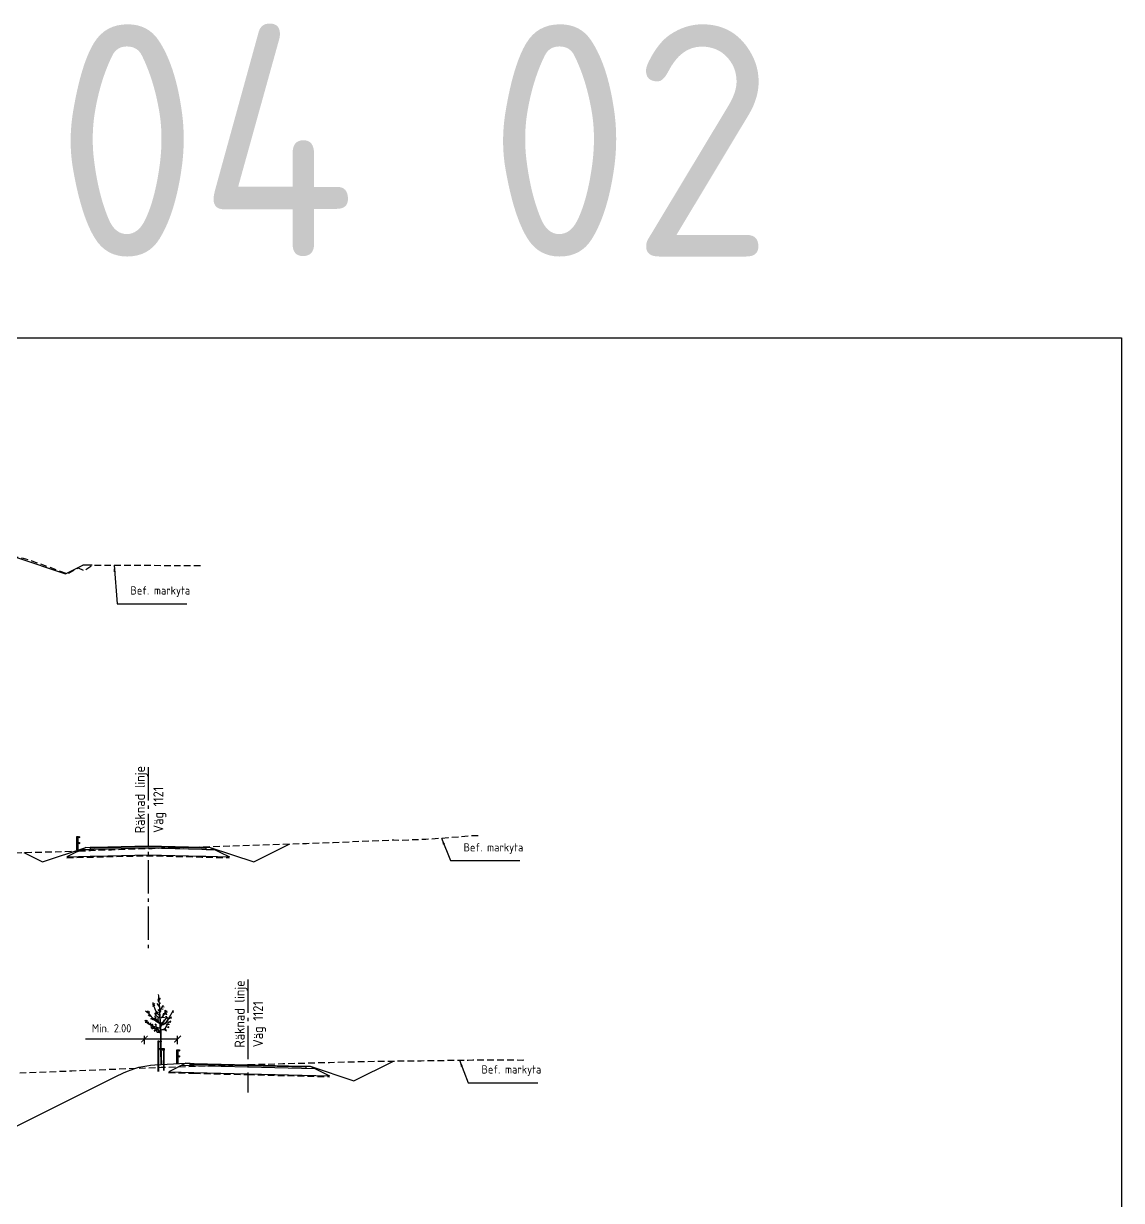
# Model space of a CAD drawing. Header units: metres. Extents: x 166439 to 168621, y 6226863 to 6228959.
# Drawn here: x 166689.84 to 166722.94, y 6226973.19 to 6227008.67 of the extents above; entities that cross this region are included whole.
import ezdxf
from ezdxf.enums import TextEntityAlignment as Align

# ---------------------------------------------------------------- set-up
doc = ezdxf.new("R2010")
doc.units = ezdxf.units.M
doc.header["$LTSCALE"] = 0.1
doc.header["$MEASUREMENT"] = 0
doc.linetypes.add('CENTRUMLINJE', pattern=[27, 20, -3, 1, -3])
doc.linetypes.add('DASHED_2', pattern=[3, 2, -1])
doc.layers.get('0').update_dxf_attribs({"linetype": 'CONTINUOUS'})
doc.layers.get('DEFPOINTS').update_dxf_attribs({"color": 5, "linetype": 'CONTINUOUS'})
for name, color, linetype in [('04_geotextil', 1, 'DASHED_2'), ('04_mått', 4, 'CONTINUOUS'), ('04_topp', 7, 'CONTINUOUS'), ('04_txt', 1, 'CONTINUOUS'), ('04_öb', 4, 'CONTINUOUS'), ('900_', 4, 'CONTINUOUS'), ('900_BUSK', 4, 'CONTINUOUS'), ('900_RACKE', 4, 'CONTINUOUS'), ('dim', 4, 'CONTINUOUS'), ('M-372A', 8, 'DASHED_2'), ('M-374C', 3, 'CONTINUOUS'), ('M-378B', 7, 'CENTRUMLINJE'), ('T19202X', 7, 'CONTINUOUS')]:
    doc.layers.add(name, color=color, linetype=linetype)
doc.styles.add('ISO', font='iso.shx')
doc.dimstyles.new('BH90$0', dxfattribs={"dimscale": 0.05, "dimtxt": 2.5, "dimasz": 2, "dimexe": 1, "dimexo": 5, "dimgap": 2, "dimtad": 1, "dimzin": 0, "dimdsep": 46, "dimtxsty": 'ISO', "dimblk1": 'ARCHTICK', "dimblk2": 'ARCHTICK', "dimsah": 1, "dimcen": 1.5, "dimdle": 1, "dimadec": 0, "dimazin": 0, "dimtfac": 1, "dimtix": 1, "dimtmove": 0, "dimatfit": 3, "dimfxl": 1.5, "dimfxlon": 1, "dimtolj": 1, "dimtzin": 0, "dimarcsym": 0})
doc.dimstyles.new('BH90$7', dxfattribs={"dimscale": 0.05, "dimtxt": 2.5, "dimasz": 3, "dimexe": 2, "dimexo": 20, "dimgap": 1, "dimtad": 1, "dimzin": 0, "dimdsep": 46, "dimtxsty": 'ISO', "dimblk1": 'OPEN90', "dimblk2": 'OPEN90', "dimsah": 1, "dimcen": 4, "dimdle": 2, "dimadec": 0, "dimazin": 0, "dimtfac": 1, "dimtix": 1, "dimtmove": 0, "dimatfit": 3, "dimfxl": 2, "dimtolj": 1, "dimtzin": 0, "dimarcsym": 0})

# ---------------------------------------------------------------- blocks, each defined once
blk = doc.blocks.new('A$C7658371B')
at = {"layer": '900_RACKE', "color": 4}
for p, q in [((0, 0.8), (0.08, 0.8)), ((0, 0), (0, 0.8)), ((0.08, 0), (0.08, 0.8))]:
    blk.add_line(p, q, dxfattribs=at)
for centre in [(0.12, 0.759), (0.12, 0.4)]:
    blk.add_circle(centre, 0.0402, dxfattribs=at)
blk = doc.blocks.new('_NYPLANTERAT_TRAD_2')
for points in [[(-0.52, 3.686), (-0.44, 3.623)], [(-0.073, 2.935), (-0.179, 3.033), (-0.296, 3.175), (-0.382, 3.395), (-0.382, 3.395), (-0.424, 3.514), (-0.472, 3.738)], [(-0.373, 3.688), (-0.44, 3.623)], [(-0.387, 3.603), (-0.434, 3.547)], [(-0.073, 3.371), (-0.082, 3.501), (-0.169, 3.596), (-0.241, 3.678)], [(-0.169, 3.596), (-0.227, 3.596)], [(-0.2, 3.918), (-0.164, 3.814), (-0.104, 3.735)], [(-0.14, 3.984), (-0.178, 4.018)], [(-0.121, 3.859), (-0.14, 3.979), (-0.14, 4.147), (-0.151, 4.221)], [(0.049, -0.01), (0.019, 1.098), (0.005, 1.944), (-0.029, 2.491), (-0.034, 2.708), (-0.044, 2.756), (-0.044, 2.887), (-0.044, 2.993), (-0.063, 3.056), (-0.058, 3.327), (-0.082, 3.574), (-0.121, 3.859), (-0.068, 3.951), (-0.068, 4.024)], [(-0.094, 3.658), (-0.034, 3.715)], [(-0.068, 3.951), (-0.028, 3.984)], [(-0.004, 3.344), (0.116, 3.492), (0.139, 3.577)], [(-0.93, 3.236), (-0.765, 3.117)], [(-0.813, 3.26), (-0.765, 3.117), (-0.676, 2.995)], [(-0.767, 2.99), (-0.674, 2.934), (-0.608, 2.921)], [(-0.72, 3.202), (-0.742, 3.086)], [(-0.045, 2.466), (-0.144, 2.543), (-0.211, 2.595), (-0.272, 2.61), (-0.461, 2.762), (-0.676, 2.995)], [(-0.506, 3.547), (-0.424, 3.514)], [(-0.399, 3.075), (-0.209, 2.884), (-0.133, 2.837), (-0.063, 2.813)], [(-0.37, 3.121), (-0.274, 3.065), (-0.209, 3.069)], [(-0.364, 2.993), (-0.291, 2.967)], [(-0.32, 2.829), (-0.35, 2.882), (-0.358, 2.926)], [(-0.32, 2.743), (-0.32, 2.829), (-0.294, 2.878)], [(-0.232, 3.202), (-0.265, 3.137)], [(-0.173, 3.163), (-0.209, 3.069)], [(-0.175, 2.863), (-0.198, 2.912)], [(-0.118, 3.265), (-0.171, 3.262)], [(-0.075, 3.209), (-0.163, 3.322)], [(0, 0), (-0.019, 0.899), (-0.019, 1.63), (-0.039, 2.075), (-0.048, 2.278), (-0.048, 2.611), (-0.073, 2.935), (-0.068, 3.022), (-0.077, 3.085), (-0.073, 3.371)], [(-0.061, 3.151), (0.014, 3.25)], [(-0.059, 3.284), (-0.004, 3.344)], [(-0.044, 2.811), (0.042, 2.841), (0.145, 2.96), (0.244, 3.111), (0.258, 3.225), (0.298, 3.308)], [(-0.027, 2.431), (0.16, 2.604), (0.393, 2.869)], [(-0.021, 2.301), (0.079, 2.394), (0.137, 2.406), (0.221, 2.468), (0.266, 2.469), (0.28, 2.477), (0.46, 2.765), (0.75, 3.286)], [(-0.004, 3.344), (0.12, 3.352)], [(0.051, 2.851), (0.149, 2.865), (0.209, 2.839)], [(0.068, 3.432), (0.065, 3.503)], [(0.145, 2.96), (0.145, 3.028), (0.115, 3.068)], [(0.116, 3.492), (0.187, 3.485)], [(0.145, 3.028), (0.175, 3.105)], [(0.194, 3.035), (0.276, 3.058), (0.346, 3.024)], [(0.244, 3.111), (0.304, 3.175), (0.389, 3.185)], [(0.258, 3.225), (0.254, 3.282)], [(0.336, 3.085), (0.276, 3.058)], [(0.29, 2.752), (0.306, 2.829), (0.284, 2.898)], [(0.304, 3.175), (0.342, 3.268)], [(0.306, 2.829), (0.34, 2.912)], [(0.556, 2.825), (0.628, 2.873)], [(0.682, 3.163), (0.765, 3.185)], [(-0.043, 2.174), (-0.234, 2.231), (-0.445, 2.297), (-0.6, 2.367), (-0.726, 2.443), (-0.84, 2.562), (-0.968, 2.652)], [(-0.959, 2.565), (-0.84, 2.562)], [(-0.836, 2.604), (-0.871, 2.669)], [(-0.78, 2.578), (-0.762, 2.481), (-0.851, 2.503)], [(-0.84, 2.562), (-0.83, 2.67)], [(-0.684, 2.418), (-0.542, 2.351), (-0.454, 2.312), (-0.249, 2.251), (-0.092, 2.213), (-0.045, 2.204)], [(-0.665, 2.501), (-0.622, 2.389)], [(-0.641, 2.438), (-0.617, 2.508)], [(-0.64, 2.771), (-0.574, 2.765), (-0.501, 2.715), (-0.42, 2.726)], [(-0.604, 2.815), (-0.574, 2.765)], [(-0.272, 2.093), (-0.338, 2.163), (-0.399, 2.187), (-0.489, 2.248), (-0.564, 2.272), (-0.603, 2.331)], [(-0.482, 2.168), (-0.547, 2.204), (-0.591, 2.257)], [(-0.03, 1.89), (-0.052, 1.923), (-0.106, 1.937), (-0.213, 1.938), (-0.242, 1.955), (-0.244, 1.989), (-0.261, 2.057), (-0.322, 2.126), (-0.356, 2.15), (-0.392, 2.156), (-0.501, 2.17), (-0.557, 2.139)], [(-0.506, 2.393), (-0.538, 2.437)], [(-0.476, 2.322), (-0.506, 2.393), (-0.491, 2.463)], [(-0.44, 2.743), (-0.278, 2.601), (-0.213, 2.579), (-0.081, 2.48), (-0.046, 2.429)], [(-0.433, 2.817), (-0.32, 2.743), (-0.211, 2.595)], [(-0.37, 2.176), (-0.409, 2.245)], [(-0.292, 2.371), (-0.361, 2.447)], [(-0.292, 2.371), (-0.269, 2.437)], [(-0.034, 1.951), (-0.214, 1.961), (-0.229, 1.978), (-0.244, 2.053), (-0.251, 2.107), (-0.277, 2.199), (-0.292, 2.371)], [(-0.062, 1.954), (-0.158, 2.09), (-0.236, 2.211)], [(-0.187, 2.677), (-0.234, 2.725)], [(-0.187, 2.793), (-0.187, 2.677), (-0.165, 2.618), (-0.17, 2.563)], [(-0.178, 2.653), (-0.147, 2.721)], [(0.199, 2.654), (0.085, 2.544), (-0.025, 2.457)], [(0.439, 2.74), (0.283, 2.505), (0.248, 2.484), (0.194, 2.474), (0.137, 2.432), (0.074, 2.417), (0.014, 2.362), (-0.009, 2.35), (-0.021, 2.343)], [(-0.004, 2.08), (0.07, 2.114), (0.155, 2.114), (0.261, 2.219), (0.357, 2.36), (0.449, 2.491)], [(0.179, 2.626), (0.185, 2.706)], [(0.306, 2.286), (0.403, 2.258), (0.489, 2.288)], [(0.34, 2.809), (0.423, 2.807)], [(0.345, 2.58), (0.407, 2.562), (0.525, 2.594), (0.584, 2.634)], [(0.365, 2.371), (0.35, 2.432)], [(0.399, 2.42), (0.503, 2.433)], [(0.403, 2.258), (0.477, 2.226)], [(0.407, 2.562), (0.503, 2.556)], [(0.46, 2.765), (0.556, 2.825), (0.626, 2.805)], [(0.525, 2.594), (0.592, 2.56)], [(-0.081, 1.954), (-0.115, 2.02), (-0.151, 2.071), (-0.226, 2.053), (-0.295, 2.068), (-0.358, 2.042), (-0.413, 2.076)], [(-0.358, 2.042), (-0.411, 1.995)], [(-0.005, 2.096), (0.07, 2.114)], [(0.155, 2.114), (0.246, 2.092), (0.302, 2.128)], [(0.246, 2.092), (0.33, 2.026)]]:
    blk.add_lwpolyline(points)
blk = doc.blocks.new('_ARCHTICK')
at = {"color": 0, "linetype": 'ByBlock', "const_width": 0.15}
blk.add_lwpolyline([(-0.5, -0.5), (0.5, 0.5)], dxfattribs=at)
blk = doc.blocks.new('*D98')
at = {"layer": 'DEFPOINTS', "color": 0}
for p in [(166694.484, 6226978.053), (166693.484, 6226977.356), (166694.484, 6226977.31)]:
    blk.add_point(p, dxfattribs=at)
at = {"layer": 'dim', "color": 0, "lineweight": -2}
for p, q in [((166693.484, 6226978.053), (166691.706, 6226978.053)), ((166694.484, 6226978.053), (166693.384, 6226978.053)), ((166693.484, 6226977.903), (166693.484, 6226978.153)), ((166694.484, 6226977.903), (166694.484, 6226978.153))]:
    blk.add_line(p, q, dxfattribs=at)
at = {"layer": 'dim', "color": 0, "lineweight": -2, "xscale": 0.2, "yscale": 0.2, "zscale": 0.2, "rotation": 180}
blk.add_blockref('_ARCHTICK', (166693.484, 6226978.053), dxfattribs=at)
at = {"layer": 'dim', "color": 0, "lineweight": -2, "xscale": 0.2, "yscale": 0.2, "zscale": 0.2}
blk.add_blockref('_ARCHTICK', (166694.484, 6226978.053), dxfattribs=at)
at = {"layer": 'dim', "color": 0, "insert": (166692.495, 6226978.378), "char_height": 0.25, "attachment_point": 5, "style": 'ISO'}
blk.add_mtext('\\A1;Min. 2.00', dxfattribs=at)

msp = doc.modelspace()

# ---------------------------------------------------------------- hatches: boundary and pattern name
at = {"layer": '04_topp'}
h = msp.add_hatch(color=256, dxfattribs=at)
h.paths.add_polyline_path([(166691.9707, 6226983.8372), (166691.8457, 6226983.834), (166691.8457, 6226983.8115), (166691.8463, 6226983.8115), (166691.9713, 6226983.8147), (166693.5957, 6226983.8553), (166693.5957, 6226983.8778)])
h.paths.add_polyline_path([(166693.5957, 6226983.8778), (166693.5957, 6226983.8553), (166694.6251, 6226983.8295), (166694.8872, 6226983.836), (166695.0137, 6226983.8415), (166695.0275, 6226983.842)])
msp.add_hatch(color=256, dxfattribs=at).paths.add_polyline_path([(166694.8872, 6226983.836), (166694.6251, 6226983.8295), (166695.2201, 6226983.8147), (166695.3451, 6226983.8115), (166695.3457, 6226983.8115), (166695.3457, 6226983.834), (166695.2207, 6226983.8372), (166695.0275, 6226983.842), (166695.0137, 6226983.8415)])
h = msp.add_hatch(color=256, dxfattribs=at)
h.paths.add_polyline_path([(166696.61, 6226977.2777), (166696.6018, 6226977.2779), (166696.6018, 6226977.2554), (166696.6095, 6226977.2552), (166698.36, 6226977.2115), (166698.36, 6226977.234), (166698.3541, 6226977.2341), (166698.235, 6226977.2371)])
h.paths.add_polyline_path([(166696.4275, 6226977.2785), (166696.145, 6226977.2705), (166696.0771, 6226977.2685), (166696.6018, 6226977.2554), (166696.6018, 6226977.2779), (166696.5006, 6226977.2805)])
h.paths.add_polyline_path([(166696.0771, 6226977.2685), (166696.145, 6226977.2705), (166696.4275, 6226977.2785), (166696.5006, 6226977.2805), (166694.985, 6226977.3184), (166694.86, 6226977.3215), (166694.86, 6226977.3105), (166694.9921, 6226977.2957)])
h.paths.add_polyline_path([(166694.9845, 6226977.2959), (166694.9921, 6226977.2957), (166694.86, 6226977.3105), (166694.86, 6226977.299)], flags=17)

# ---------------------------------------------------------------- linework, layer by layer
at = {"layer": '04_geotextil', "flags": 128}
msp.add_lwpolyline([(166691.1475, 6226983.519), (166691.8531, 6226983.5366), (166691.9781, 6226983.5397), (166693.5957, 6226983.5802), (166695.2133, 6226983.5397), (166695.3383, 6226983.5366), (166696.0439, 6226983.519)], dxfattribs=at)
at = {"layer": '04_geotextil'}
msp.add_lwpolyline([(166694.215, 6226977.04), (166694.9776, 6226977.0209), (166696.6026, 6226976.9803), (166699.0608, 6226976.9189)], dxfattribs=at)
at = {"layer": '04_öb'}
for p, q in [((166691.7207, 6226983.8309), (166691.1468, 6226983.544)), ((166691.8457, 6226983.834), (166691.8457, 6226983.7715)), ((166695.3457, 6226983.7715), (166695.3457, 6226983.834)), ((166695.4707, 6226983.8309), (166696.0446, 6226983.544)), ((166694.735, 6226977.3246), (166694.2158, 6226977.065)), ((166694.86, 6226977.259), (166694.86, 6226977.3215)), ((166698.36, 6226977.1715), (166698.36, 6226977.234)), ((166698.485, 6226977.2309), (166699.0589, 6226976.9439))]:
    msp.add_line(p, q, dxfattribs=at)
for points in [[(166691.5891, 6226983.7651), (166691.8473, 6226983.7715), (166691.9723, 6226983.7747), (166693.5957, 6226983.8153), (166695.2191, 6226983.7747), (166695.3441, 6226983.7715), (166695.6023, 6226983.7651)], [(166691.1468, 6226983.544), (166691.8525, 6226983.5616), (166691.9775, 6226983.5647), (166693.5957, 6226983.6052), (166695.2139, 6226983.5647), (166695.3389, 6226983.5616), (166696.0446, 6226983.544)], [(166694.6159, 6226977.2651), (166694.9835, 6226977.2559), (166696.6085, 6226977.2152), (166698.6166, 6226977.165)], [(166694.86, 6226977.299), (166694.9845, 6226977.2959), (166696.6095, 6226977.2552), (166698.36, 6226977.2115)], [(166694.2158, 6226977.065), (166694.9782, 6226977.0459), (166696.6032, 6226977.0053), (166699.0589, 6226976.9439)]]:
    msp.add_lwpolyline(points, dxfattribs=at)
at = {"layer": '900_'}
for p, q in [((166693.902, 6226978.0021), (166693.917, 6226978.0021)), ((166693.902, 6226977.9889), (166693.902, 6226978.0021)), ((166693.917, 6226977.9889), (166693.917, 6226978.0021)), ((166693.902, 6226977.7662), (166693.902, 6226977.9676)), ((166693.902, 6226977.0773), (166693.902, 6226977.7515)), ((166693.917, 6226977.7662), (166693.917, 6226977.9676)), ((166693.917, 6226977.0773), (166693.917, 6226977.7515)), ((166694.067, 6226977.1021), (166694.067, 6226977.7156)), ((166694.082, 6226977.1071), (166694.082, 6226977.7156))]:
    msp.add_line(p, q, dxfattribs=at)
at = {"layer": '900_', "linetype": 'Continuous'}
for p, q in [((166694.067, 6226977.7715), (166694.082, 6226977.7715)), ((166694.067, 6226977.7662), (166694.067, 6226977.7715)), ((166694.067, 6226977.7369), (166694.067, 6226977.7515)), ((166694.082, 6226977.7662), (166694.082, 6226977.7715)), ((166694.082, 6226977.7369), (166694.082, 6226977.7515))]:
    msp.add_line(p, q, dxfattribs=at)
at = {"layer": '900_'}
msp.add_lwpolyline([(166693.8993, 6226977.9889), (166693.992, 6226977.9887), (166693.9924, 6226977.9676), (166693.8993, 6226977.9676)], close=True, dxfattribs=at)
at = {"layer": '900_', "linetype": 'Continuous'}
for points in [[(166693.9001, 6226977.7662), (166694.0838, 6226977.7662), (166694.0838, 6226977.7515), (166693.9001, 6226977.7515)], [(166693.9723, 6226977.7369), (166694.0847, 6226977.7369), (166694.0847, 6226977.7156), (166693.9723, 6226977.7156)]]:
    msp.add_lwpolyline(points, close=True, dxfattribs=at)
at = {"layer": 'DEFPOINTS', "flags": 128}
msp.add_lwpolyline([(166661.8364, 6226943.7888), (166661.8364, 6226999.1888), (166722.9364, 6226999.1888), (166722.9364, 6226999.1888), (166722.9364, 6226953.6888), (166722.9364, 6226943.7888)], close=True, dxfattribs=at)
msp.add_lwpolyline([(166661.8364, 6226943.7888), (166661.8364, 6226999.1888), (166722.9364, 6226999.1888), (166722.9364, 6226999.1888), (166722.9364, 6226953.6888), (166722.9364, 6226943.7888)], close=True, dxfattribs=at)
at = {"layer": 'M-372A', "flags": 128}
for points in [[(166663.9722, 6226991.6923), (166678.1339, 6226991.6923), (166678.3629, 6226991.8473), (166678.5469, 6226991.9718), (166678.7474, 6226992.1078), (166678.7849, 6226992.1328), (166678.9954, 6226992.2753), (166679.1084, 6226992.3518), (166679.4229, 6226992.5648), (166679.4994, 6226992.6168), (166679.5959, 6226992.6823), (166679.8529, 6226992.8673), (166680.0509, 6226993.0108), (166680.1894, 6226993.1108), (166680.2294, 6226993.0978), (166680.2339, 6226993.0963), (166680.5269, 6226993.0583), (166680.5289, 6226993.0578), (166680.5529, 6226993.0498), (166680.6254, 6226993.0223), (166680.8879, 6226992.9233), (166680.9414, 6226992.9033), (166681.0104, 6226992.8773), (166681.0969, 6226992.8448), (166681.3889, 6226992.7343), (166681.6659, 6226992.6303), (166681.8409, 6226992.5643), (166681.8994, 6226992.5423), (166681.9359, 6226992.5283), (166681.9644, 6226992.5178), (166682.0679, 6226992.4658), (166682.2109, 6226992.4168), (166682.2554, 6226992.4478), (166682.2844, 6226992.4688), (166682.3264, 6226992.4713), (166682.5824, 6226992.4863), (166682.5829, 6226992.4868), (166682.6814, 6226992.4923), (166682.7289, 6226992.4953), (166683.1259, 6226992.5298), (166683.1339, 6226992.5303), (166683.1539, 6226992.5363), (166683.1829, 6226992.5458), (166683.2144, 6226992.5543), (166683.2729, 6226992.5698), (166683.5009, 6226992.5743), (166683.6684, 6226992.5783), (166683.7289, 6226992.5793), (166683.9134, 6226992.5838), (166684.3084, 6226992.5923), (166684.6709, 6226992.6008), (166684.7554, 6226992.6023), (166684.9924, 6226992.6068), (166685.3279, 6226992.6138), (166686.2334, 6226992.6298), (166686.5389, 6226992.6353), (166686.7759, 6226992.6313), (166687.7214, 6226992.6158), (166688.3994, 6226992.6058), (166688.4279, 6226992.6053), (166689.1794, 6226992.5888), (166689.3644, 6226992.5848), (166689.7259, 6226992.5758), (166689.7349, 6226992.5738), (166689.8274, 6226992.5508), (166689.9699, 6226992.5103), (166690.0149, 6226992.4938), (166690.0689, 6226992.4748), (166690.1934, 6226992.4298), (166690.7599, 6226992.2273), (166690.9454, 6226992.1608), (166691.0904, 6226992.1088), (166691.1644, 6226992.0823), (166691.3989, 6226992.2108), (166691.4504, 6226992.2393), (166691.4914, 6226992.2613), (166691.5314, 6226992.2408), (166691.5969, 6226992.2093), (166691.6364, 6226992.1903), (166691.6729, 6226992.1728), (166691.6764, 6226992.1713), (166691.8679, 6226992.3118), (166691.8909, 6226992.3283), (166691.8939, 6226992.3283), (166691.9144, 6226992.3403), (166692.2144, 6226992.3393), (166692.9629, 6226992.3363), (166694.4519, 6226992.3313), (166695.2064, 6226992.3283), (166695.2294, 6226992.3282)], [(166694.3555, 6226983.8258), (166694.4432, 6226983.825), (166694.8872, 6226983.836), (166695.0137, 6226983.8415), (166698.3687, 6226983.9525), (166698.4792, 6226983.958), (166699.1787, 6226983.9815), (166701.0077, 6226984.0575), (166701.1857, 6226984.051), (166701.9682, 6226984.0785), (166702.6442, 6226984.125), (166703.4162, 6226984.1935), (166703.5957, 6226984.1891)], [(166665.3022, 6226983.0363), (166665.7357, 6226983.0375), (166667.1912, 6226983.002), (166667.8992, 6226983.0095), (166668.8522, 6226983.063), (166669.1577, 6226983.0695), (166669.4522, 6226983.0755), (166669.7147, 6226983.081), (166670.6817, 6226983.1015), (166671.5747, 6226983.12), (166672.4717, 6226983.1385), (166674.0812, 6226983.1725), (166675.8387, 6226983.209), (166676.7917, 6226983.229), (166676.9127, 6226983.2315), (166677.6032, 6226983.246), (166678.1697, 6226983.2575), (166679.0142, 6226983.2715), (166679.5422, 6226983.28), (166679.9077, 6226983.2935), (166680.2157, 6226983.305), (166680.4422, 6226983.3135), (166680.5247, 6226983.3165), (166681.4262, 6226983.35), (166681.5732, 6226983.3555), (166685.6192, 6226983.5055), (166686.1607, 6226983.5255), (166687.7027, 6226983.5825), (166688.4862, 6226983.6115), (166689.5909, 6226983.6686), (166691.5012, 6226983.7212)], [(166691.5058, 6226983.7235), (166691.8582, 6226983.7365), (166692.4947, 6226983.7605), (166693.7137, 6226983.8), (166694.3555, 6226983.8258)], [(166686.4285, 6226976.8794), (166686.5967, 6226976.8861), (166686.878, 6226976.9044), (166686.9609, 6226976.9118), (166687.1425, 6226976.931), (166688.696, 6226976.993), (166689.0625, 6226977.0075), (166689.6935, 6226977.0325), (166689.982, 6226977.044), (166691.0805, 6226977.0875), (166691.229, 6226977.0935), (166691.2935, 6226977.096), (166692.5275, 6226977.145), (166692.7005, 6226977.152), (166693.545, 6226977.1855), (166693.62, 6226977.1885), (166693.9005, 6226977.1995), (166693.9865, 6226977.203), (166694.2185, 6226977.2105), (166695.3165, 6226977.2445), (166695.884, 6226977.2625), (166696.0395, 6226977.2675), (166696.145, 6226977.2705), (166696.4275, 6226977.2785), (166696.8505, 6226977.29), (166697.6615, 6226977.3125), (166698.5735, 6226977.338), (166698.907, 6226977.346), (166698.987, 6226977.3475), (166699.006, 6226977.348), (166699.062, 6226977.3495), (166699.2145, 6226977.353), (166699.284, 6226977.355), (166699.8485, 6226977.371), (166700.17, 6226977.379), (166700.6505, 6226977.3855), (166700.945, 6226977.3895), (166701.4605, 6226977.3965), (166701.8245, 6226977.4015), (166702.1185, 6226977.4055), (166702.4635, 6226977.4105), (166702.625, 6226977.4125), (166702.811, 6226977.415), (166703.1495, 6226977.42), (166703.2485, 6226977.421), (166703.381, 6226977.423), (166703.655, 6226977.427), (166703.6625, 6226977.4265), (166704.3525, 6226977.4235), (166704.701, 6226977.422), (166704.876, 6226977.421), (166704.9873, 6226977.4229)]]:
    msp.add_lwpolyline(points, dxfattribs=at)
at = {"layer": 'M-372A', "color": 3, "linetype": 'Continuous'}
msp.add_lwpolyline([(166691.8457, 6226983.8115), (166691.8463, 6226983.8115), (166691.9713, 6226983.8147), (166693.5957, 6226983.8553), (166695.2201, 6226983.8147), (166695.3451, 6226983.8115), (166695.3457, 6226983.8115)], dxfattribs=at)
at = {"layer": 'M-374C', "linetype": 'Continuous'}
for p in [(166691.1054, 6226992.0788), (166691.9144, 6226992.3403)]:
    msp.add_line(p, (166691.6283, 6226992.3403), dxfattribs=at)
for points in [[(166689.6056, 6226992.5788), (166691.1054, 6226992.0788)], [(166689.8453, 6226983.6756), (166690.4086, 6226983.394), (166691.7207, 6226983.8309), (166691.8457, 6226983.834), (166691.9707, 6226983.8372), (166693.5957, 6226983.8778), (166695.2207, 6226983.8372), (166695.3457, 6226983.834), (166695.4707, 6226983.8309), (166696.7828, 6226983.394), (166697.8667, 6226983.9359)], [(166698.235, 6226977.2371), (166698.3541, 6226977.2341), (166698.485, 6226977.2309), (166699.7971, 6226976.7939), (166700.9894, 6226977.3901)]]:
    msp.add_lwpolyline(points, dxfattribs=at)
msp.add_lwpolyline([(166686.4475, 6226973.8374), (166692.6278, 6226976.9275), (166692.8588, 6226977.0369, -0.0974016), (166693.7941, 6226977.2738), (166694.735, 6226977.3246), (166694.86, 6226977.3215), (166694.985, 6226977.3184), (166696.61, 6226977.2777), (166698.235, 6226977.2371)], format="xyb", dxfattribs=at)
at = {"layer": 'M-378B', "linetype": 'CENTRUMLINJE', "ltscale": 0.5}
msp.add_line((166693.5957, 6226986.2442), (166693.5957, 6226980.6907), dxfattribs=at)
at = {"layer": 'M-378B', "color": 4, "linetype": 'CENTRUMLINJE', "ltscale": 0.5}
msp.add_line((166696.6018, 6226979.8472), (166696.6018, 6226976.4448), dxfattribs=at)
at = {"layer": 'T19202X', "color": 7}
msp.add_circle((166693.5957, 6226982.8665), 0.0005, dxfattribs=at)

# ---------------------------------------------------------------- block references
at = {"layer": '900_BUSK', "xscale": 0.5, "yscale": 0.5, "zscale": 0.5}
msp.add_blockref('_NYPLANTERAT_TRAD_2', (166693.985, 6226977.2841), dxfattribs=at)
at = {"layer": '900_RACKE', "xscale": 0.5, "yscale": 0.5, "zscale": 0.5}
for p in [(166691.4501, 6226983.7601), (166694.4644, 6226977.3301)]:
    msp.add_blockref('A$C7658371B', p, dxfattribs=at)

# ---------------------------------------------------------------- texts
at = {"layer": '04_mått', "char_height": 0.25, "attachment_point": 7, "style": 'ISO'}
for insert in [(166693.0641, 6226991.3763), (166703.1061, 6226983.6316), (166703.6467, 6226976.9381)]:
    msp.add_mtext('Bef. markyta', dxfattribs=dict(at, insert=insert))
at = {"layer": '04_txt', "style": 'ISO'}
for p in [(166693.4988, 6226984.2557), (166696.5049, 6226977.7935)]:
    msp.add_text('Räknad linje', height=0.3, rotation=90, dxfattribs=at).set_placement(p)
for p in [(166694.0547, 6226984.9629), (166697.0608, 6226978.5006)]:
    msp.add_text('Väg 1121', height=0.3, rotation=90, dxfattribs=at).set_placement(p, align=Align.CENTER)
at = {"layer": 'DEFPOINTS', "style": 'ISO'}
msp.add_text('1 01 T 04 02', height=7, dxfattribs=at).set_placement((166687.8502, 6227001.6423), align=Align.CENTER)

# ---------------------------------------------------------------- dimensions: what is measured, and where the dimension line sits
at = {"layer": 'dim', "color": 4}
dim = msp.add_linear_dim(base=(166694.4844, 6226978.0527), p1=(166693.4844, 6226977.3559), p2=(166694.4844, 6226977.3101), text='Min. 2.00', dimstyle='BH90$0', override={"dimscale": 0.1}, dxfattribs=at)
dim.commit()
dim.dimension.update_dxf_attribs({"geometry": '*D98', "text_midpoint": (166692.4951, 6226978.0527), "dimtype": 160})

# ---------------------------------------------------------------- leaders
at = {"layer": '04_mått', "annotation_type": 0, "has_hookline": 1, "hookline_direction": 0, "text_width": 1.6964}
for points in [[(166692.5708, 6226992.3355), (166692.6641, 6226991.1763), (166692.8641, 6226991.1763)], [(166702.4397, 6226984.111), (166702.7061, 6226983.4316), (166702.9061, 6226983.4316)], [(166702.9803, 6226977.4175), (166703.2467, 6226976.7381), (166703.4467, 6226976.7381)]]:
    msp.add_leader(points, dimstyle='BH90$7', override={"dimscale": 0.1, "dimasz": 2, "dimexe": 1, "dimexo": 5, "dimgap": 2, "dimcen": 1.5, "dimdle": 1}, dxfattribs=at)

doc.saveas('drawing.dxf')
